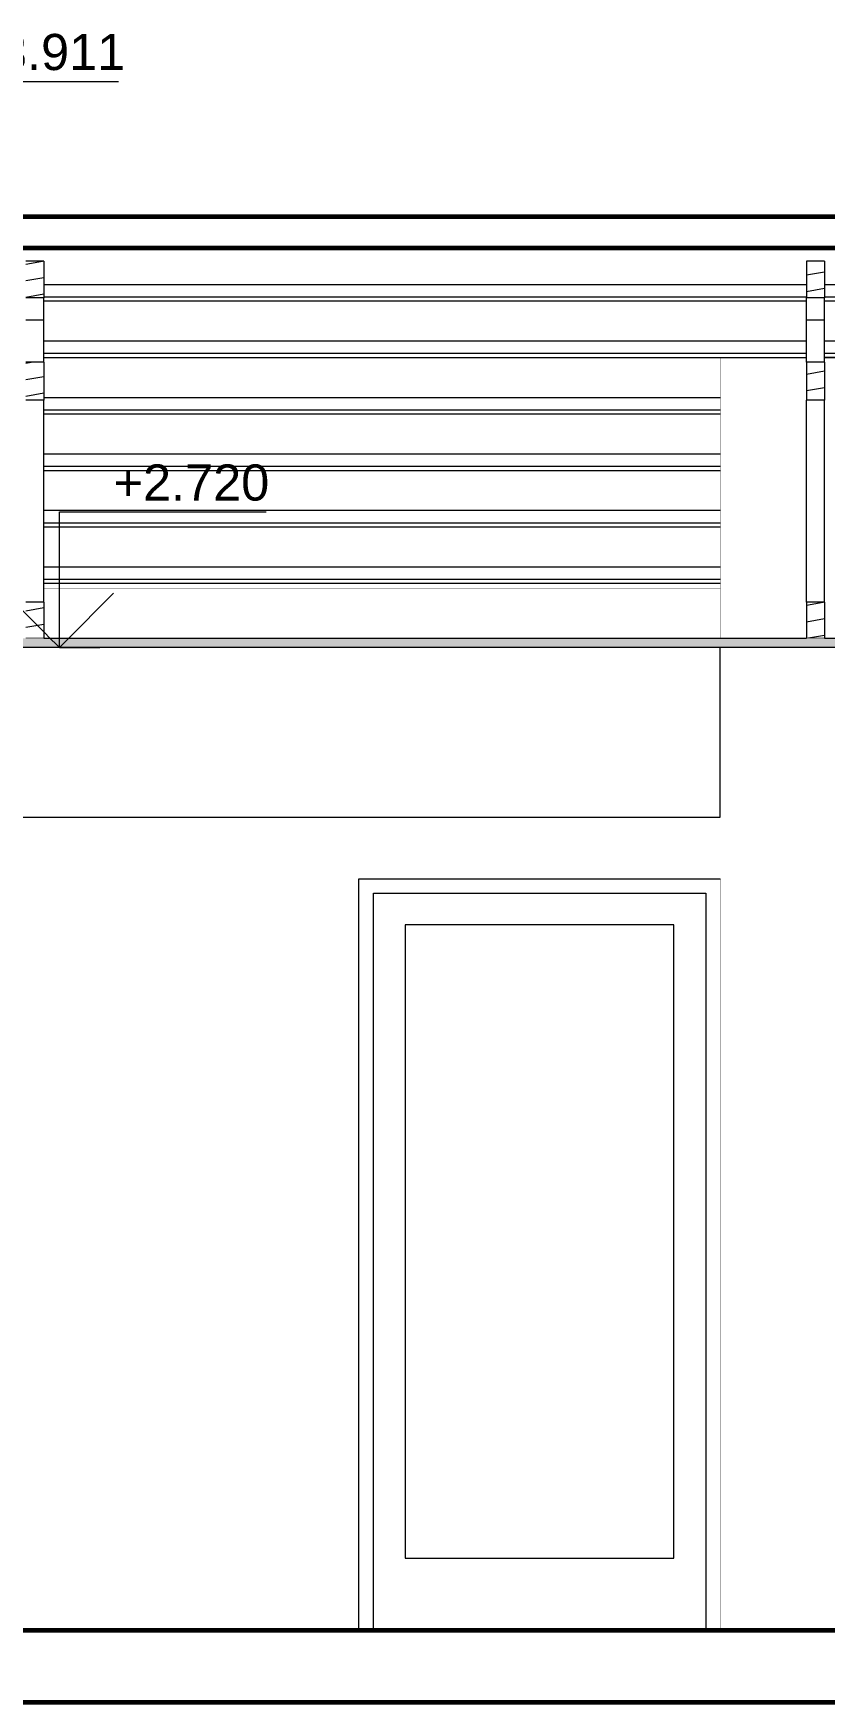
# Model space of a CAD drawing. Header units: metres. Extents: x 48 to 635, y -15 to 39.
# Drawn here: x 489.506 to 491.696, y -14.801 to -10.182 of the extents above; entities that cross this region are included whole.
import ezdxf

# ---------------------------------------------------------------- set-up
doc = ezdxf.new("R2010")
doc.units = ezdxf.units.M
doc.header["$MEASUREMENT"] = 0
doc.linetypes.add('Wipeout_Contour', pattern=[1, 0, -1])
for name, color, linetype in [('Dimensioning - General', 7, 'Continuous'), ('Interior - Furniture', 7, 'Continuous'), ('Shell - Roof', 7, 'Continuous'), ('Site & Landscape - Terrain', 7, 'Continuous'), ('Structural - Bearing', 7, 'Continuous')]:
    doc.layers.add(name, color=color, linetype=linetype)
doc.styles.add('GENERATED_STYLE_1', font='')
doc.styles.get('GENERATED_STYLE_1').set_extended_font_data('Arial')
pattern_1 = [(10, (476.33491, -14.601266), (-0.00781417, 0.04431635), [])]

msp = doc.modelspace()

# ---------------------------------------------------------------- linework, layer by layer
at = {"layer": 'Dimensioning - General', "color": 7, "linetype": 'Continuous', "lineweight": 13}
msp.add_line((489.1792, -10.3149), (489.7415, -10.3149), dxfattribs=at)
at = {"layer": 'Interior - Furniture', "color": 104, "linetype": 'Continuous', "lineweight": 13, "true_color": 0x029e21}
for p, q in [((493.7823, -10.912), (491.6962, -10.912)), ((491.6962, -10.9224), (493.7823, -10.9224)), ((493.7823, -11.0338), (491.6962, -11.0338)), ((493.7823, -11.0683), (491.6962, -11.0683)), ((491.6962, -11.0787), (493.7823, -11.0787))]:
    msp.add_line(p, q, dxfattribs=at)
at = {"layer": 'Structural - Bearing', "color": 251, "linetype": 'Continuous', "lineweight": 20, "true_color": 0x6a6a6a}
msp.add_line((491.8573, -11.0789), (491.6962, -11.0789), dxfattribs=at)

# ---------------------------------------------------------------- texts
at = {"layer": 'Dimensioning - General', "color": 5, "lineweight": 25, "insert": (489.3292, -10.2849), "char_height": 0.1, "attachment_point": 7, "style": 'GENERATED_STYLE_1'}
msp.add_mtext('\\A1;{\\pql;\\fArial|b0|i0|c0|p34;+3.911}', dxfattribs=at)

# ---------------------------------------------------------------- wipeouts: each hides what was drawn before it
at = {"color": 254, "linetype": 'Wipeout_Contour', "lineweight": 0, "ltscale": 13678.858728}
msp.add_wipeout([(482.8238, -10.7761), (482.8238, -10.8775), (483.0021, -10.8775), (483.0021, -10.8121), (483.0521, -10.8121), (483.0521, -10.8775), (485.1631, -10.8775), (485.1631, -10.8121), (485.2131, -10.8121), (485.2131, -10.8775), (487.3242, -10.8775), (487.3242, -10.8121), (487.3742, -10.8121), (487.3742, -10.8775), (489.4852, -10.8775), (489.4852, -10.8121), (489.5352, -10.8121), (489.5352, -10.8775), (491.6462, -10.8775), (491.6462, -10.8121), (491.6962, -10.8121), (491.6962, -10.8775), (493.7823, -10.8775), (493.7823, -10.8121), (493.8323, -10.8121), (493.8323, -10.8775), (493.8573, -10.8775), (493.8573, -10.7761)], dxfattribs=at).dxf.layer = 'Shell - Roof'
at = {"color": 254, "linetype": 'Wipeout_Contour', "lineweight": 0, "ltscale": 1962.855319}
msp.add_wipeout([(489.5352, -10.9224), (489.5352, -11.0338), (491.6462, -11.0338), (491.6462, -10.9224)], dxfattribs=at).dxf.layer = 'Shell - Roof'
at = {"color": 254, "linetype": 'Wipeout_Contour', "lineweight": 0, "ltscale": 1966.64376}
msp.add_wipeout([(491.4073, -11.0789), (491.4073, -11.8563), (491.6462, -11.8563), (491.6462, -11.0789)], dxfattribs=at).dxf.layer = 'Structural - Bearing'
at = {"color": 254, "linetype": 'Wipeout_Contour', "lineweight": 0, "ltscale": 1967.250973}
msp.add_wipeout([(491.4073, -11.8813), (491.4073, -14.6013), (491.8573, -14.6013), (491.8573, -11.8813)], dxfattribs=at).dxf.layer = 'Structural - Bearing'

# ---------------------------------------------------------------- next in the draw order: linework, layer by layer
at = {"layer": 'Interior - Furniture', "color": 104, "linetype": 'Continuous', "lineweight": 13, "true_color": 0x029e21}
msp.add_line((493.7823, -10.8775), (491.6962, -10.8775), dxfattribs=at)
at = {"layer": 'Structural - Bearing', "color": 251, "linetype": 'Continuous', "lineweight": 20, "true_color": 0x6a6a6a}
for p, q in [((491.6462, -11.0789), (491.4073, -11.0789)), ((491.4073, -11.8563), (491.4073, -11.0789)), ((491.4073, -12.3513), (491.4073, -11.8813)), ((491.4073, -14.6013), (491.4073, -12.5213))]:
    msp.add_line(p, q, dxfattribs=at)

# ---------------------------------------------------------------- next in the draw order: wipeouts: each hides what was drawn before it
at = {"color": 254, "linetype": 'Wipeout_Contour', "lineweight": 0, "ltscale": 1962.847872}
msp.add_wipeout([(489.5352, -10.8775), (489.5352, -10.912), (491.6462, -10.912), (491.6462, -10.8775)], dxfattribs=at).dxf.layer = 'Interior - Furniture'
at = {"color": 254, "linetype": 'Wipeout_Contour', "lineweight": 0, "ltscale": 1954.235139}
msp.add_wipeout([(494.8573, -10.6899), (482.0236, -10.6899), (482.0236, -10.7761), (494.8573, -10.7761)], dxfattribs=at).dxf.layer = 'Shell - Roof'

# ---------------------------------------------------------------- next in the draw order: linework, layer by layer
at = {"layer": 'Interior - Furniture', "color": 104, "linetype": 'Continuous', "lineweight": 13, "true_color": 0x029e21}
msp.add_line((491.6462, -10.8775), (489.5352, -10.8775), dxfattribs=at)
at = {"layer": 'Shell - Roof', "color": 7, "linetype": 'Continuous', "lineweight": 60}
for p, q in [((494.8573, -10.6899), (482.0236, -10.6899)), ((493.8573, -10.7761), (482.8238, -10.7761))]:
    msp.add_line(p, q, dxfattribs=at)

# ---------------------------------------------------------------- next in the draw order: wipeouts: each hides what was drawn before it
at = {"color": 254, "linetype": 'Wipeout_Contour', "lineweight": 0, "ltscale": 1962.849865}
msp.add_wipeout([(489.5352, -10.9224), (491.6462, -10.9224), (491.6462, -10.912), (489.5352, -10.912)], dxfattribs=at).dxf.layer = 'Interior - Furniture'
at = {"color": 254, "linetype": 'Wipeout_Contour', "lineweight": 0, "ltscale": 2945.138333}
msp.add_wipeout([(489.5352, -11.0787), (489.5352, -11.1901), (491.4073, -11.1901), (491.4073, -11.0789), (491.6462, -11.0789), (491.6462, -11.0787)], dxfattribs=at).dxf.layer = 'Shell - Roof'
at = {"color": 254, "linetype": 'Wipeout_Contour', "lineweight": 0, "ltscale": 1962.405875}
msp.add_wipeout([(489.5352, -11.3464), (491.4073, -11.3464), (491.4073, -11.235), (489.5352, -11.235)], dxfattribs=at).dxf.layer = 'Shell - Roof'
at = {"color": 254, "linetype": 'Wipeout_Contour', "lineweight": 0, "ltscale": 1962.420363}
msp.add_wipeout([(489.5352, -11.5026), (491.4073, -11.5026), (491.4073, -11.3912), (489.5352, -11.3912)], dxfattribs=at).dxf.layer = 'Shell - Roof'
at = {"color": 254, "linetype": 'Wipeout_Contour', "lineweight": 0, "ltscale": 1962.43505}
msp.add_wipeout([(489.5352, -11.5475), (489.5352, -11.6589), (491.4073, -11.6589), (491.4073, -11.5475)], dxfattribs=at).dxf.layer = 'Shell - Roof'
at = {"color": 254, "linetype": 'Wipeout_Contour', "lineweight": 0, "ltscale": 1962.452569}
msp.add_wipeout([(489.5352, -11.7175), (489.5352, -11.8563), (491.4073, -11.8563), (491.4073, -11.7175)], dxfattribs=at).dxf.layer = 'Structural - Bearing'
at = {"color": 254, "linetype": 'Wipeout_Contour', "lineweight": 0, "ltscale": 2939.353175}
msp.add_wipeout([(487.5773, -14.6013), (490.4073, -14.6013), (490.4073, -12.5213), (491.4073, -12.5213), (491.4073, -12.3513), (487.5773, -12.3513)], dxfattribs=at).dxf.layer = 'Structural - Bearing'

# ---------------------------------------------------------------- next in the draw order: linework, layer by layer
at = {"layer": 'Interior - Furniture', "color": 104, "linetype": 'Continuous', "lineweight": 13, "true_color": 0x029e21}
for p, q in [((491.6462, -10.912), (489.5352, -10.912)), ((489.5352, -10.9224), (491.6462, -10.9224))]:
    msp.add_line(p, q, dxfattribs=at)
at = {"layer": 'Structural - Bearing', "color": 251, "linetype": 'Continuous', "lineweight": 20, "true_color": 0x6a6a6a}
for p, q in [((491.4073, -11.7175), (489.5352, -11.7175)), ((487.5773, -12.3513), (491.4073, -12.3513))]:
    msp.add_line(p, q, dxfattribs=at)

# ---------------------------------------------------------------- next in the draw order: wipeouts: each hides what was drawn before it
at = {"color": 254, "linetype": 'Wipeout_Contour', "lineweight": 0, "ltscale": 1962.861852}
msp.add_wipeout([(491.6462, -11.0338), (489.5352, -11.0338), (489.5352, -11.0683), (491.6462, -11.0683)], dxfattribs=at).dxf.layer = 'Interior - Furniture'
at = {"color": 254, "linetype": 'Wipeout_Contour', "lineweight": 0, "ltscale": 1962.398215}
msp.add_wipeout([(489.5352, -11.1901), (489.5352, -11.2245), (491.4073, -11.2245), (491.4073, -11.1901)], dxfattribs=at).dxf.layer = 'Interior - Furniture'
at = {"color": 254, "linetype": 'Wipeout_Contour', "lineweight": 0, "ltscale": 1967.222065}
msp.add_wipeout([(491.6462, -11.7563), (491.6962, -11.7563), (491.6962, -11.1971), (491.6462, -11.1971)], dxfattribs=at).dxf.layer = 'Interior - Furniture'
at = {"color": 254, "linetype": 'Wipeout_Contour', "lineweight": 0, "ltscale": 1962.412597}
msp.add_wipeout([(491.4073, -11.3464), (489.5352, -11.3464), (489.5352, -11.3808), (491.4073, -11.3808)], dxfattribs=at).dxf.layer = 'Interior - Furniture'
at = {"color": 254, "linetype": 'Wipeout_Contour', "lineweight": 0, "ltscale": 1962.427177}
msp.add_wipeout([(489.5352, -11.5371), (491.4073, -11.5371), (491.4073, -11.5026), (489.5352, -11.5026)], dxfattribs=at).dxf.layer = 'Interior - Furniture'
at = {"color": 254, "linetype": 'Wipeout_Contour', "lineweight": 0, "ltscale": 1962.466569}
msp.add_wipeout([(490.4473, -14.6013), (490.4473, -12.5613), (490.4073, -12.5613), (490.4073, -14.6013)], dxfattribs=at).dxf.layer = 'Structural - Bearing'
at = {"color": 254, "linetype": 'Wipeout_Contour', "lineweight": 0, "ltscale": 1966.30509}
msp.add_wipeout([(491.4073, -12.5613), (491.3673, -12.5613), (491.3673, -14.6013), (491.4073, -14.6013)], dxfattribs=at).dxf.layer = 'Structural - Bearing'

# ---------------------------------------------------------------- next in the draw order: linework, layer by layer
at = {"layer": 'Dimensioning - General', "color": 7, "linetype": 'Continuous', "lineweight": 13}
msp.add_line((489.5779, -11.5063), (490.1503, -11.5063), dxfattribs=at)
at = {"layer": 'Interior - Furniture', "color": 104, "linetype": 'Continuous', "lineweight": 13, "true_color": 0x029e21}
for p, q in [((491.6462, -11.0338), (489.5352, -11.0338)), ((491.4073, -11.1901), (489.5352, -11.1901)), ((491.4073, -11.3464), (489.5352, -11.3464)), ((491.4073, -11.5026), (489.5352, -11.5026))]:
    msp.add_line(p, q, dxfattribs=at)

# ---------------------------------------------------------------- next in the draw order: wipeouts: each hides what was drawn before it
at = {"color": 254, "linetype": 'Wipeout_Contour', "lineweight": 0, "ltscale": 1958.531243}
msp.add_wipeout([(489.5352, -10.9136), (489.4852, -10.9136), (489.4852, -10.9759), (489.5352, -10.9759)], dxfattribs=at).dxf.layer = 'Interior - Furniture'
at = {"color": 254, "linetype": 'Wipeout_Contour', "lineweight": 0, "ltscale": 1967.173228}
msp.add_wipeout([(491.6962, -10.9136), (491.6462, -10.9136), (491.6462, -10.9759), (491.6962, -10.9759)], dxfattribs=at).dxf.layer = 'Interior - Furniture'
at = {"color": 254, "linetype": 'Wipeout_Contour', "lineweight": 0, "ltscale": 1962.863874}
msp.add_wipeout([(489.5352, -11.0683), (489.5352, -11.0787), (491.6462, -11.0787), (491.6462, -11.0683)], dxfattribs=at).dxf.layer = 'Interior - Furniture'
at = {"color": 254, "linetype": 'Wipeout_Contour', "lineweight": 0, "ltscale": 1962.400266}
msp.add_wipeout([(489.5352, -11.2245), (489.5352, -11.235), (491.4073, -11.235), (491.4073, -11.2245)], dxfattribs=at).dxf.layer = 'Interior - Furniture'
at = {"color": 254, "linetype": 'Wipeout_Contour', "lineweight": 0, "ltscale": 1962.414676}
msp.add_wipeout([(491.4073, -11.3808), (489.5352, -11.3808), (489.5352, -11.3912), (491.4073, -11.3912)], dxfattribs=at).dxf.layer = 'Interior - Furniture'
at = {"color": 254, "linetype": 'Wipeout_Contour', "lineweight": 0, "ltscale": 1962.429284}
msp.add_wipeout([(491.4073, -11.5371), (489.5352, -11.5371), (489.5352, -11.5475), (491.4073, -11.5475)], dxfattribs=at).dxf.layer = 'Interior - Furniture'
at = {"color": 254, "linetype": 'Wipeout_Contour', "lineweight": 0, "ltscale": 1967.252943}
msp.add_wipeout([(491.6962, -11.8563), (491.6962, -11.7563), (491.6462, -11.7563), (491.6462, -11.8563)], dxfattribs=at).dxf.layer = 'Interior - Furniture'
at = {"color": 254, "linetype": 'Wipeout_Contour', "lineweight": 0, "ltscale": 1962.445241}
msp.add_wipeout([(489.5352, -11.7175), (491.4073, -11.7175), (491.4073, -11.7038), (489.5352, -11.7038)], dxfattribs=at).dxf.layer = 'Shell - Roof'
at = {"color": 254, "linetype": 'Wipeout_Contour', "lineweight": 0, "ltscale": 2946.432909}
msp.add_wipeout([(491.3673, -12.5613), (491.4073, -12.5613), (491.4073, -12.5213), (490.4073, -12.5213), (490.4073, -12.5613), (490.4473, -12.5613)], dxfattribs=at).dxf.layer = 'Structural - Bearing'
at = {"color": 254, "linetype": 'Wipeout_Contour', "lineweight": 0, "ltscale": 1962.715157}
msp.add_wipeout([(490.5353, -12.6493), (490.4473, -12.6493), (490.4473, -14.4013), (490.5353, -14.4013)], dxfattribs=at).dxf.layer = 'Structural - Bearing'
at = {"color": 254, "linetype": 'Wipeout_Contour', "lineweight": 0, "ltscale": 1966.041887}
msp.add_wipeout([(491.2793, -14.4013), (491.3673, -14.4013), (491.3673, -12.6493), (491.2793, -12.6493)], dxfattribs=at).dxf.layer = 'Structural - Bearing'

# ---------------------------------------------------------------- next in the draw order: hatches: boundary and pattern name
at = {"layer": 'Interior - Furniture', "linetype": 'Continuous', "lineweight": 13, "true_color": 0xe4ad2c}
h = msp.add_hatch(dxfattribs=at)
h.set_pattern_fill('Wood_0003', color=42, style=0, pattern_type=2)
h.set_pattern_definition(pattern_1)
h.paths.add_polyline_path([(491.6962, -11.8563), (491.6962, -11.7563), (491.6462, -11.7563), (491.6462, -11.8563)])

# ---------------------------------------------------------------- next in the draw order: linework, layer by layer
at = {"layer": 'Interior - Furniture', "color": 104, "linetype": 'Continuous', "lineweight": 13, "true_color": 0x029e21}
for p, q in [((491.6462, -11.0683), (489.5352, -11.0683)), ((489.5352, -11.0787), (491.6462, -11.0787)), ((491.4073, -11.2245), (489.5352, -11.2245)), ((489.5352, -11.235), (491.4073, -11.235)), ((491.4073, -11.3808), (489.5352, -11.3808)), ((489.5352, -11.3912), (491.4073, -11.3912)), ((491.4073, -11.5371), (489.5352, -11.5371)), ((489.5352, -11.5475), (491.4073, -11.5475))]:
    msp.add_line(p, q, dxfattribs=at)
at = {"layer": 'Interior - Furniture', "color": 104, "linetype": 'Continuous', "lineweight": 20, "true_color": 0x029e21}
for p, q in [((491.6462, -11.7563), (491.6462, -11.8563)), ((491.6962, -11.7563), (491.6462, -11.7563)), ((491.6962, -11.7563), (491.6962, -11.8563)), ((491.6962, -11.8563), (491.6462, -11.8563))]:
    msp.add_line(p, q, dxfattribs=at)
at = {"layer": 'Structural - Bearing', "color": 251, "linetype": 'Continuous', "lineweight": 20, "true_color": 0x6a6a6a}
for p, q in [((490.4073, -12.5213), (491.4073, -12.5213)), ((490.4073, -14.6013), (490.4073, -12.5213))]:
    msp.add_line(p, q, dxfattribs=at)

# ---------------------------------------------------------------- next in the draw order: texts
at = {"layer": 'Dimensioning - General', "color": 5, "lineweight": 25, "insert": (489.7279, -11.4763), "char_height": 0.1, "attachment_point": 7, "style": 'GENERATED_STYLE_1'}
msp.add_mtext('\\A1;{\\pql;\\fArial|b0|i0|c0|p34;+2.720}', dxfattribs=at)

# ---------------------------------------------------------------- next in the draw order: wipeouts: each hides what was drawn before it
at = {"color": 254, "linetype": 'Wipeout_Contour', "lineweight": 0, "ltscale": 1958.523955}
msp.add_wipeout([(489.5352, -10.9136), (489.5352, -10.8121), (489.4852, -10.8121), (489.4852, -10.9136)], dxfattribs=at).dxf.layer = 'Interior - Furniture'
at = {"color": 254, "linetype": 'Wipeout_Contour', "lineweight": 0, "ltscale": 1967.165972}
msp.add_wipeout([(491.6962, -10.9136), (491.6962, -10.8121), (491.6462, -10.8121), (491.6462, -10.9136)], dxfattribs=at).dxf.layer = 'Interior - Furniture'
at = {"color": 254, "linetype": 'Wipeout_Contour', "lineweight": 0, "ltscale": 1962.441956}
msp.add_wipeout([(489.5352, -11.6589), (489.5352, -11.6934), (491.4073, -11.6934), (491.4073, -11.6589)], dxfattribs=at).dxf.layer = 'Interior - Furniture'
at = {"color": 254, "linetype": 'Wipeout_Contour', "lineweight": 0, "ltscale": 2946.444166}
msp.add_wipeout([(491.3673, -12.5613), (490.4473, -12.5613), (490.4473, -12.6493), (490.5353, -12.6493), (491.2793, -12.6493), (491.3673, -12.6493)], dxfattribs=at).dxf.layer = 'Structural - Bearing'
at = {"color": 254, "linetype": 'Wipeout_Contour', "lineweight": 0, "ltscale": 2946.694938}
msp.add_wipeout([(490.5353, -14.4013), (490.4473, -14.4013), (490.4473, -14.6013), (491.3673, -14.6013), (491.3673, -14.4013), (491.2793, -14.4013)], dxfattribs=at).dxf.layer = 'Structural - Bearing'

# ---------------------------------------------------------------- next in the draw order: hatches: boundary and pattern name
at = {"layer": 'Interior - Furniture', "linetype": 'Continuous', "lineweight": 13, "true_color": 0xe4ad2c}
h = msp.add_hatch(dxfattribs=at)
h.set_pattern_fill('Wood_0003', color=42, style=0, pattern_type=2)
h.set_pattern_definition(pattern_1)
h.paths.add_polyline_path([(489.5352, -10.9136), (489.5352, -10.8121), (489.4852, -10.8121), (489.4852, -10.9136)])
h = msp.add_hatch(dxfattribs=at)
h.set_pattern_fill('Wood_0003', color=42, style=0, pattern_type=2)
h.set_pattern_definition(pattern_1)
h.paths.add_polyline_path([(491.6962, -10.9136), (491.6962, -10.8121), (491.6462, -10.8121), (491.6462, -10.9136)])

# ---------------------------------------------------------------- next in the draw order: linework, layer by layer
at = {"layer": 'Interior - Furniture', "color": 104, "linetype": 'Continuous', "lineweight": 20, "true_color": 0x029e21}
for p, q in [((489.5352, -10.8121), (489.4852, -10.8121)), ((489.5352, -10.8121), (489.5352, -10.9136)), ((491.6462, -10.8121), (491.6462, -10.9136)), ((491.6962, -10.8121), (491.6462, -10.8121)), ((491.6962, -10.8121), (491.6962, -10.9136)), ((489.5352, -10.9136), (489.4852, -10.9136)), ((491.6962, -10.9136), (491.6462, -10.9136))]:
    msp.add_line(p, q, dxfattribs=at)
at = {"layer": 'Interior - Furniture', "color": 104, "linetype": 'Continuous', "lineweight": 13, "true_color": 0x029e21}
msp.add_line((491.4073, -11.6589), (489.5352, -11.6589), dxfattribs=at)
at = {"layer": 'Structural - Bearing', "color": 30, "linetype": 'Continuous', "lineweight": 18, "true_color": 0xff6600}
for p, q in [((490.4473, -14.6013), (490.4473, -12.5613)), ((490.4473, -12.5613), (491.3673, -12.5613)), ((491.3673, -12.5613), (491.3673, -14.6013))]:
    msp.add_line(p, q, dxfattribs=at)

# ---------------------------------------------------------------- next in the draw order: wipeouts: each hides what was drawn before it
at = {"color": 254, "linetype": 'Wipeout_Contour', "lineweight": 0, "ltscale": 1958.539253}
msp.add_wipeout([(489.5352, -11.0918), (489.5352, -10.9759), (489.4852, -10.9759), (489.4852, -11.0918)], dxfattribs=at).dxf.layer = 'Interior - Furniture'
at = {"color": 254, "linetype": 'Wipeout_Contour', "lineweight": 0, "ltscale": 1967.181203}
msp.add_wipeout([(491.6962, -11.0918), (491.6962, -10.9759), (491.6462, -10.9759), (491.6462, -11.0918)], dxfattribs=at).dxf.layer = 'Interior - Furniture'
at = {"color": 254, "linetype": 'Wipeout_Contour', "lineweight": 0, "ltscale": 1962.444093}
msp.add_wipeout([(491.4073, -11.6934), (489.5352, -11.6934), (489.5352, -11.7038), (491.4073, -11.7038)], dxfattribs=at).dxf.layer = 'Interior - Furniture'
at = {"color": 254, "linetype": 'Wipeout_Contour', "lineweight": 0, "ltscale": 1964.378559}
msp.add_wipeout([(491.2793, -14.4013), (491.2793, -12.6493), (490.5353, -12.6493), (490.5353, -14.4013)], dxfattribs=at).dxf.layer = 'Structural - Bearing'

# ---------------------------------------------------------------- next in the draw order: linework, layer by layer
at = {"layer": 'Interior - Furniture', "color": 134, "linetype": 'Continuous', "lineweight": 18}
for p, q in [((489.5352, -10.9759), (489.5352, -10.9136)), ((491.6462, -10.9759), (491.6462, -10.9136)), ((491.6962, -10.9759), (491.6962, -10.9136)), ((489.5352, -10.9759), (489.4852, -10.9759)), ((491.6962, -10.9759), (491.6462, -10.9759))]:
    msp.add_line(p, q, dxfattribs=at)
at = {"layer": 'Interior - Furniture', "color": 104, "linetype": 'Continuous', "lineweight": 13, "true_color": 0x029e21}
for p, q in [((491.4073, -11.6934), (489.5352, -11.6934)), ((489.5352, -11.7038), (491.4073, -11.7038))]:
    msp.add_line(p, q, dxfattribs=at)
at = {"layer": 'Structural - Bearing', "color": 30, "linetype": 'Continuous', "lineweight": 18, "true_color": 0xff6600}
for p, q in [((490.5353, -12.6493), (490.5353, -14.4013)), ((491.2793, -12.6493), (490.5353, -12.6493)), ((491.2793, -14.4013), (491.2793, -12.6493)), ((490.5353, -14.4013), (491.2793, -14.4013))]:
    msp.add_line(p, q, dxfattribs=at)

# ---------------------------------------------------------------- next in the draw order: wipeouts: each hides what was drawn before it
at = {"color": 254, "linetype": 'Wipeout_Contour', "lineweight": 0, "ltscale": 1967.191174}
msp.add_wipeout([(491.6962, -11.1971), (491.6962, -11.0918), (491.6462, -11.0918), (491.6462, -11.1971)], dxfattribs=at).dxf.layer = 'Interior - Furniture'
at = {"color": 254, "linetype": 'Wipeout_Contour', "lineweight": 0, "ltscale": 1954.251474}
msp.add_wipeout([(482.8238, -14.8013), (493.8586, -14.8013), (493.8586, -14.6013), (482.8238, -14.6013)], dxfattribs=at).dxf.layer = 'Structural - Bearing'

# ---------------------------------------------------------------- next in the draw order: hatches: boundary and pattern name
at = {"layer": 'Interior - Furniture', "linetype": 'Continuous', "lineweight": 13, "true_color": 0xe4ad2c}
h = msp.add_hatch(dxfattribs=at)
h.set_pattern_fill('Wood_0003', color=42, style=0, pattern_type=2)
h.set_pattern_definition(pattern_1)
h.paths.add_polyline_path([(491.6962, -11.1971), (491.6962, -11.0918), (491.6462, -11.0918), (491.6462, -11.1971)])

# ---------------------------------------------------------------- next in the draw order: linework, layer by layer
at = {"layer": 'Interior - Furniture', "color": 134, "linetype": 'Continuous', "lineweight": 18}
for p, q in [((491.6462, -11.0918), (491.6462, -10.9759)), ((491.6962, -11.0918), (491.6962, -10.9759)), ((491.6462, -11.7563), (491.6462, -11.1971)), ((491.6962, -11.7563), (491.6962, -11.1971))]:
    msp.add_line(p, q, dxfattribs=at)
at = {"layer": 'Interior - Furniture', "color": 104, "linetype": 'Continuous', "lineweight": 20, "true_color": 0x029e21}
for p, q in [((491.6462, -11.0918), (491.6462, -11.1971)), ((491.6962, -11.0918), (491.6462, -11.0918)), ((491.6962, -11.0918), (491.6962, -11.1971)), ((491.6962, -11.1971), (491.6462, -11.1971))]:
    msp.add_line(p, q, dxfattribs=at)
at = {"layer": 'Structural - Bearing', "color": 7, "linetype": 'Continuous', "lineweight": 60}
for p, q in [((493.8573, -14.6013), (482.8238, -14.6013)), ((493.8586, -14.8013), (482.8238, -14.8013))]:
    msp.add_line(p, q, dxfattribs=at)

# ---------------------------------------------------------------- next in the draw order: wipeouts: each hides what was drawn before it
at = {"color": 254, "linetype": 'Wipeout_Contour', "lineweight": 0, "ltscale": 1958.580296}
msp.add_wipeout([(489.4852, -11.7563), (489.5352, -11.7563), (489.5352, -11.1971), (489.4852, -11.1971)], dxfattribs=at).dxf.layer = 'Interior - Furniture'

# ---------------------------------------------------------------- next in the draw order: wipeouts: each hides what was drawn before it
at = {"color": 254, "linetype": 'Wipeout_Contour', "lineweight": 0, "ltscale": 1958.549268}
msp.add_wipeout([(489.5352, -11.1971), (489.5352, -11.0918), (489.4852, -11.0918), (489.4852, -11.1971)], dxfattribs=at).dxf.layer = 'Interior - Furniture'
at = {"color": 254, "linetype": 'Wipeout_Contour', "lineweight": 0, "ltscale": 1958.61131}
msp.add_wipeout([(489.5352, -11.8563), (489.5352, -11.7563), (489.4852, -11.7563), (489.4852, -11.8563)], dxfattribs=at).dxf.layer = 'Interior - Furniture'

# ---------------------------------------------------------------- next in the draw order: hatches: boundary and pattern name
at = {"layer": 'Interior - Furniture', "linetype": 'Continuous', "lineweight": 13, "true_color": 0xe4ad2c}
h = msp.add_hatch(dxfattribs=at)
h.set_pattern_fill('Wood_0003', color=42, style=0, pattern_type=2)
h.set_pattern_definition(pattern_1)
h.paths.add_polyline_path([(489.5352, -11.1971), (489.5352, -11.0918), (489.4852, -11.0918), (489.4852, -11.1971)])
h = msp.add_hatch(dxfattribs=at)
h.set_pattern_fill('Wood_0003', color=42, style=0, pattern_type=2)
h.set_pattern_definition(pattern_1)
h.paths.add_polyline_path([(489.5352, -11.8563), (489.5352, -11.7563), (489.4852, -11.7563), (489.4852, -11.8563)])

# ---------------------------------------------------------------- next in the draw order: linework, layer by layer
at = {"layer": 'Interior - Furniture', "color": 134, "linetype": 'Continuous', "lineweight": 18}
for p, q in [((489.5352, -11.0918), (489.5352, -10.9759)), ((489.5352, -11.7563), (489.5352, -11.1971))]:
    msp.add_line(p, q, dxfattribs=at)
at = {"layer": 'Interior - Furniture', "color": 104, "linetype": 'Continuous', "lineweight": 20, "true_color": 0x029e21}
for p, q in [((489.5352, -11.0918), (489.4852, -11.0918)), ((489.5352, -11.0918), (489.5352, -11.1971)), ((489.5352, -11.1971), (489.4852, -11.1971)), ((489.5352, -11.7563), (489.4852, -11.7563)), ((489.5352, -11.7563), (489.5352, -11.8563)), ((489.5352, -11.8563), (489.4852, -11.8563))]:
    msp.add_line(p, q, dxfattribs=at)

# ---------------------------------------------------------------- next in the draw order: wipeouts: each hides what was drawn before it
at = {"color": 254, "linetype": 'Wipeout_Contour', "lineweight": 0, "ltscale": 1953.943385}
msp.add_wipeout([(493.8587, -11.8563), (482.8238, -11.8563), (482.8238, -11.8813), (493.8587, -11.8813)], dxfattribs=at).dxf.layer = 'Site & Landscape - Terrain'

# ---------------------------------------------------------------- next in the draw order: hatches: boundary and pattern name
at = {"layer": 'Site & Landscape - Terrain', "linetype": 'Continuous', "lineweight": 15, "true_color": 0x93a0c6}
h = msp.add_hatch(dxfattribs=at)
h.set_pattern_fill('Plaster_0003', color=253, style=0, pattern_type=2)
h.set_pattern_definition([(0, (476.33491, -14.60127), (0, 0.08660254), [0, -0.05]), (0, (476.35991, -14.557965), (0, 0.08660254), [0, -0.05])])
h.paths.add_polyline_path([(493.8587, -11.8563), (482.8238, -11.8563), (482.8238, -11.8813), (493.8587, -11.8813)])

# ---------------------------------------------------------------- next in the draw order: linework, layer by layer
at = {"layer": 'Dimensioning - General', "color": 7, "linetype": 'Continuous', "lineweight": 13}
for p, q in [((489.5779, -11.8813), (489.5779, -11.5063)), ((489.5779, -11.8813), (489.4279, -11.7313)), ((489.7279, -11.7313), (489.5779, -11.8813))]:
    msp.add_line(p, q, dxfattribs=at)
at = {"layer": 'Dimensioning - General', "color": 151, "linetype": 'Continuous', "lineweight": 20, "true_color": 0x80c2ff}
for q in [(489.2844, -11.8813), (489.6904, -11.8813)]:
    msp.add_line((489.5779, -11.8813), q, dxfattribs=at)
at = {"layer": 'Site & Landscape - Terrain', "color": 55, "linetype": 'Continuous', "lineweight": 13, "true_color": 0xa2a233}
for p, q in [((491.6462, -11.8563), (489.5352, -11.8563)), ((493.7823, -11.8563), (491.6962, -11.8563)), ((493.8587, -11.8813), (482.8238, -11.8813))]:
    msp.add_line(p, q, dxfattribs=at)

doc.saveas('drawing.dxf')
